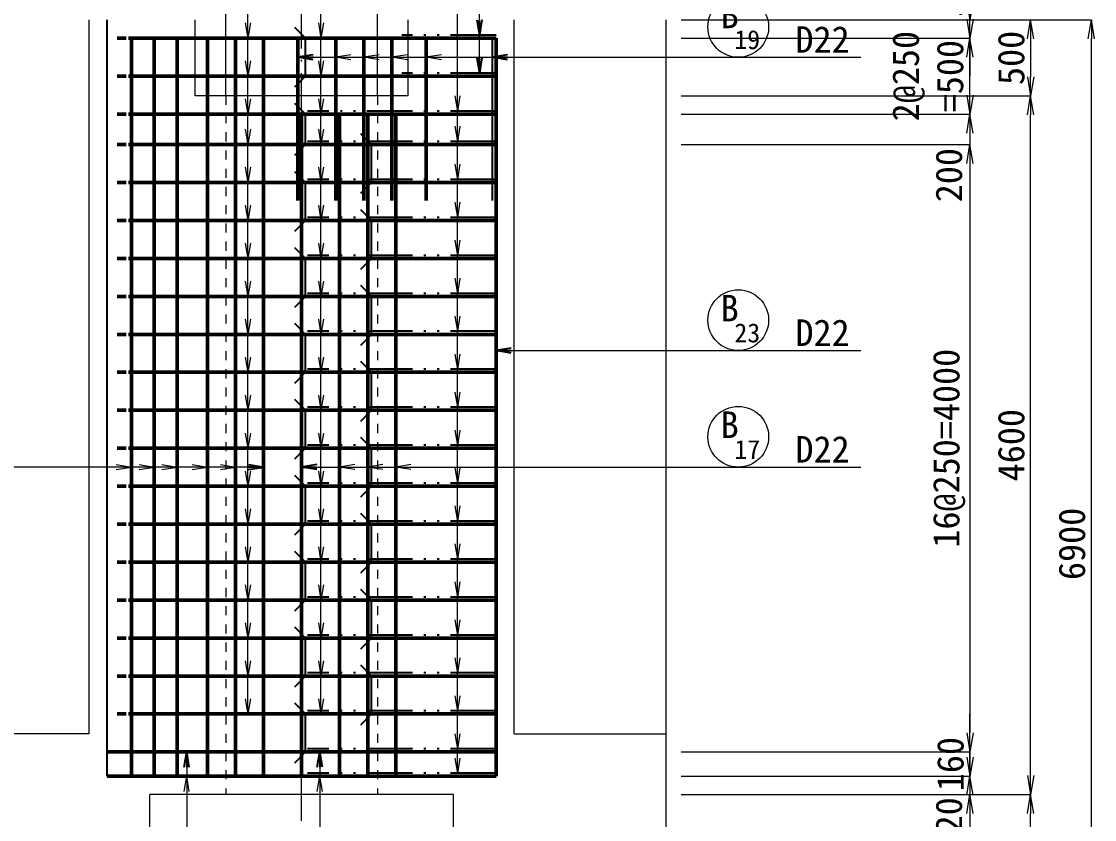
# Model space of a CAD drawing. Header units: millimetres. Extents: x 169470 to 758170, y -17820 to 11880.
# Drawn here: x 272408 to 279474, y -3291 to 1965 of the extents above; entities that cross this region are included whole.
import ezdxf
from ezdxf.enums import TextEntityAlignment as Align

# ---------------------------------------------------------------- set-up
doc = ezdxf.new("R2010")
doc.units = ezdxf.units.MM
doc.header["$LTSCALE"] = 50
doc.header["$PDSIZE"] = 300
for name, pattern in [('SXF_一点短鎖線', [9.25, 6, -1.5, 0.25, -1.5]), ('SXF_二点短鎖線', [11, 6, -1.5, 0.25, -1.5, 0.25, -1.5]), ('SXF_跳び破線', [12, 6, -6])]:
    doc.linetypes.add(name, pattern=pattern)
doc.layers.get('Defpoints').update_dxf_attribs({"color": 151})
for name, color, linetype, lineweight in [('D-BGD', 7, 'Continuous', 13), ('D-BMK', 2, 'SXF_一点短鎖線', 13), ('D-STR', 1, 'Continuous', 50), ('D-STR-DIM', 7, 'Continuous', 13), ('D-STR-HTXT', 7, 'Continuous', 13), ('D-STR-STR3', 4, 'Continuous', 25), ('D-STR-STR4', 6, 'SXF_二点短鎖線', 25), ('D-STR-TXT', 7, 'Continuous', 13)]:
    doc.layers.add(name, color=color, linetype=linetype, lineweight=lineweight)
doc.styles.add('MS ゴシック', font='MS Gothic.ttf')
doc.styles.add('YOKO_GOTHIC', font='MS Gothic.ttf')
doc.dimstyles.new('DIM-50', dxfattribs={"dimscale": 50, "dimtxt": 3.5, "dimasz": 2.5, "dimexe": 0, "dimexo": 2, "dimgap": 0.8, "dimtad": 1, "dimdec": 0, "dimzin": 1, "dimdsep": 46, "dimtxsty": 'MS ゴシック', "dimblk": 'OPEN', "dimcen": 0.1, "dimclrd": 256, "dimclre": 256, "dimclrt": 256, "dimaunit": 1, "dimadec": 3, "dimazin": 0, "dimtfac": 1, "dimtdec": 0, "dimtix": 1, "dimtmove": 2, "dimatfit": 3, "dimldrblk": 'OPEN', "dimfxl": 1, "dimlwd": -1, "dimlwe": -1, "dimarcsym": 2})
doc.dimstyles.new('S50', dxfattribs={"dimscale": 50, "dimtxt": 3.5, "dimasz": 2, "dimexe": 1, "dimexo": 1, "dimgap": 1, "dimtad": 1, "dimdec": 0, "dimzin": 1, "dimdsep": 46, "dimtxsty": 'YOKO_GOTHIC', "dimblk": 'OPEN', "dimcen": 0, "dimclrd": 256, "dimclre": 256, "dimclrt": 256, "dimaunit": 1, "dimadec": 3, "dimazin": 0, "dimtfac": 1, "dimtdec": 0, "dimtix": 1, "dimtmove": 2, "dimatfit": 3, "dimldrblk": 'OPEN', "dimfxl": 1, "dimlwd": -1, "dimlwe": -1, "dimarcsym": 0})

# ---------------------------------------------------------------- blocks, each defined once
blk = doc.blocks.new('_Open')
at = {"color": 0, "linetype": 'ByBlock', "lineweight": -2}
for p, q in [((-1, 0.167), (0, 0)), ((-1, -0.167), (0, 0)), ((0, 0), (-1, 0))]:
    blk.add_line(p, q, dxfattribs=at)
blk = doc.blocks.new('*D907')
at = {"layer": 'D-STR-DIM', "transparency": 16777216}
for p, q in [((276753, 1974.7), (279453, 1974.7)), ((279453, -4800.6), (279453, 1849.7)), ((276753, -4925.6), (279453, -4925.6))]:
    blk.add_line(p, q, dxfattribs=at)
at = {"layer": 'Defpoints', "color": 0, "transparency": 16777216}
for p in [(276653, 1974.7), (279453, 1974.7), (276653, -4925.6)]:
    blk.add_point(p, dxfattribs=at)
at = {"layer": 'D-STR-DIM', "transparency": 16777216, "xscale": 125, "yscale": 125, "zscale": 125}
for p, rotation in [((279453, 1974.7), 90), ((279453, -4925.6), 270)]:
    blk.add_blockref('_Open', p, dxfattribs=dict(at, rotation=rotation))
at = {"layer": 'D-STR-DIM', "transparency": 16777216, "insert": (279325.5, -1475.5), "char_height": 175, "attachment_point": 5, "rotation": 90, "style": 'MS ゴシック'}
blk.add_mtext('6900', dxfattribs=at)
blk = doc.blocks.new('*D909')
at = {"layer": 'D-STR-DIM', "transparency": 16777216}
for p, q in [((276753, -3125.6), (279053, -3125.6)), ((279053, -3900.6), (279053, -3250.6)), ((276753, -4025.6), (279053, -4025.6))]:
    blk.add_line(p, q, dxfattribs=at)
at = {"layer": 'Defpoints', "color": 0, "transparency": 16777216}
for p in [(276653, -3125.6), (279053, -3125.6), (276653, -4025.6)]:
    blk.add_point(p, dxfattribs=at)
at = {"layer": 'D-STR-DIM', "transparency": 16777216, "xscale": 125, "yscale": 125, "zscale": 125}
for p, rotation in [((279053, -3125.6), 90), ((279053, -4025.6), 270)]:
    blk.add_blockref('_Open', p, dxfattribs=dict(at, rotation=rotation))
at = {"layer": 'D-STR-DIM', "transparency": 16777216, "insert": (278925.5, -3575.6), "char_height": 175, "attachment_point": 5, "rotation": 90, "style": 'MS ゴシック'}
blk.add_mtext('900', dxfattribs=at)
blk = doc.blocks.new('*D910')
at = {"layer": 'D-STR-DIM', "transparency": 16777216}
for p, q in [((276753, 1474.7), (279053, 1474.7)), ((279053, -3000.6), (279053, 1349.7)), ((276753, -3125.6), (279053, -3125.6))]:
    blk.add_line(p, q, dxfattribs=at)
at = {"layer": 'Defpoints', "color": 0, "transparency": 16777216}
for p in [(276653, 1474.7), (279053, 1474.7), (276653, -3125.6)]:
    blk.add_point(p, dxfattribs=at)
at = {"layer": 'D-STR-DIM', "transparency": 16777216, "xscale": 125, "yscale": 125, "zscale": 125}
for p, rotation in [((279053, 1474.7), 90), ((279053, -3125.6), 270)]:
    blk.add_blockref('_Open', p, dxfattribs=dict(at, rotation=rotation))
at = {"layer": 'D-STR-DIM', "transparency": 16777216, "insert": (278925.5, -825.5), "char_height": 175, "attachment_point": 5, "rotation": 90, "style": 'MS ゴシック'}
blk.add_mtext('4600', dxfattribs=at)
blk = doc.blocks.new('*D911')
at = {"layer": 'D-STR-DIM', "transparency": 16777216}
for p, q in [((278653, 1479.7), (278653, 1604.7)), ((276753, 1354.7), (278653, 1354.7)), ((278653, 1354.7), (278653, 1154.7)), ((276753, 1154.7), (278653, 1154.7)), ((278653, 1029.7), (278653, 904.7))]:
    blk.add_line(p, q, dxfattribs=at)
at = {"layer": 'Defpoints', "color": 0, "transparency": 16777216}
for p in [(276653, 1354.7), (276653, 1154.7), (278653, 1154.7)]:
    blk.add_point(p, dxfattribs=at)
at = {"layer": 'D-STR-DIM', "transparency": 16777216, "xscale": 125, "yscale": 125, "zscale": 125}
for p, rotation in [((278653, 1354.7), 270), ((278653, 1154.7), 90)]:
    blk.add_blockref('_Open', p, dxfattribs=dict(at, rotation=rotation))
at = {"layer": 'D-STR-DIM', "transparency": 16777216, "insert": (278515.5, 952.7), "char_height": 175, "attachment_point": 5, "rotation": 90, "style": 'MS ゴシック'}
blk.add_mtext('200', dxfattribs=at)
blk = doc.blocks.new('*D912')
at = {"layer": 'D-STR-DIM', "transparency": 16777216}
for p, q in [((276753, 1154.7), (278653, 1154.7)), ((278653, 1029.7), (278653, -2720.6)), ((276753, -2845.6), (278653, -2845.6))]:
    blk.add_line(p, q, dxfattribs=at)
at = {"layer": 'Defpoints', "color": 0, "transparency": 16777216}
for p in [(276653, 1154.7), (276653, -2845.6), (278653, -2845.6)]:
    blk.add_point(p, dxfattribs=at)
at = {"layer": 'D-STR-DIM', "transparency": 16777216, "xscale": 125, "yscale": 125, "zscale": 125}
for p, rotation in [((278653, 1154.7), 90), ((278653, -2845.6), 270)]:
    blk.add_blockref('_Open', p, dxfattribs=dict(at, rotation=rotation))
at = {"layer": 'D-STR-DIM', "transparency": 16777216, "insert": (278516.1, -845.5), "char_height": 175, "attachment_point": 5, "rotation": 90, "style": 'MS ゴシック'}
blk.add_mtext('16@250=4000', dxfattribs=at)
blk = doc.blocks.new('*D913')
at = {"layer": 'D-STR-DIM', "transparency": 16777216}
for p, q in [((278653, -2720.6), (278653, -2595.6)), ((276753, -2845.6), (278653, -2845.6)), ((278653, -2845.6), (278653, -3005.6)), ((276753, -3005.6), (278653, -3005.6)), ((278653, -3130.6), (278653, -3255.6))]:
    blk.add_line(p, q, dxfattribs=at)
at = {"layer": 'Defpoints', "color": 0, "transparency": 16777216}
for p in [(276653, -2845.6), (276653, -3005.6), (278653, -3005.6)]:
    blk.add_point(p, dxfattribs=at)
at = {"layer": 'D-STR-DIM', "transparency": 16777216, "xscale": 125, "yscale": 125, "zscale": 125}
for p, rotation in [((278653, -2845.6), 270), ((278653, -3005.6), 90)]:
    blk.add_blockref('_Open', p, dxfattribs=dict(at, rotation=rotation))
at = {"layer": 'D-STR-DIM', "transparency": 16777216, "insert": (278525.5, -2925.6), "char_height": 175, "attachment_point": 5, "rotation": 90, "style": 'MS ゴシック'}
blk.add_mtext('160', dxfattribs=at)
blk = doc.blocks.new('*D914')
at = {"layer": 'D-STR-DIM', "transparency": 16777216}
for p, q in [((278653, 2099.7), (278653, 2224.7)), ((276753, 1974.7), (278653, 1974.7)), ((278653, 1854.7), (278653, 1974.7)), ((276753, 1854.7), (278653, 1854.7)), ((278653, 1729.7), (278653, 1604.7))]:
    blk.add_line(p, q, dxfattribs=at)
at = {"layer": 'Defpoints', "color": 0, "transparency": 16777216}
for p in [(276653, 1974.7), (278653, 1974.7), (276653, 1854.7)]:
    blk.add_point(p, dxfattribs=at)
at = {"layer": 'D-STR-DIM', "transparency": 16777216, "xscale": 125, "yscale": 125, "zscale": 125}
for p, rotation in [((278653, 1974.7), 270), ((278653, 1854.7), 90)]:
    blk.add_blockref('_Open', p, dxfattribs=dict(at, rotation=rotation))
at = {"layer": 'D-STR-DIM', "transparency": 16777216, "insert": (278515.5, 2170.6), "char_height": 175, "attachment_point": 5, "rotation": 90, "style": 'MS ゴシック'}
blk.add_mtext('120', dxfattribs=at)
blk = doc.blocks.new('*D915')
at = {"layer": 'D-STR-DIM', "transparency": 16777216}
for p, q in [((276753, 1974.7), (279053, 1974.7)), ((279053, 1849.7), (279053, 1599.7)), ((276753, 1474.7), (279053, 1474.7))]:
    blk.add_line(p, q, dxfattribs=at)
at = {"layer": 'Defpoints', "color": 0, "transparency": 16777216}
for p in [(276653, 1974.7), (276653, 1474.7), (279053, 1474.7)]:
    blk.add_point(p, dxfattribs=at)
at = {"layer": 'D-STR-DIM', "transparency": 16777216, "xscale": 125, "yscale": 125, "zscale": 125}
for p, rotation in [((279053, 1974.7), 90), ((279053, 1474.7), 270)]:
    blk.add_blockref('_Open', p, dxfattribs=dict(at, rotation=rotation))
at = {"layer": 'D-STR-DIM', "transparency": 16777216, "insert": (278925.5, 1724.7), "char_height": 175, "attachment_point": 5, "rotation": 90, "style": 'MS ゴシック'}
blk.add_mtext('500', dxfattribs=at)
blk = doc.blocks.new('*D1083')
at = {"layer": 'D-STR-DIM', "transparency": 16777216}
for p, q in [((278653, -2880.6), (278653, -2755.6)), ((276753, -3005.6), (278653, -3005.6)), ((278653, -3005.6), (278653, -3125.6)), ((276753, -3125.6), (278653, -3125.6)), ((278653, -3250.6), (278653, -3375.6))]:
    blk.add_line(p, q, dxfattribs=at)
at = {"layer": 'Defpoints', "color": 0, "transparency": 16777216}
for p in [(276653, -3005.6), (276653, -3125.6), (278653, -3125.6)]:
    blk.add_point(p, dxfattribs=at)
at = {"layer": 'D-STR-DIM', "transparency": 16777216, "xscale": 125, "yscale": 125, "zscale": 125}
for p, rotation in [((278653, -3005.6), 270), ((278653, -3125.6), 90)]:
    blk.add_blockref('_Open', p, dxfattribs=dict(at, rotation=rotation))
at = {"layer": 'D-STR-DIM', "transparency": 16777216, "insert": (278515.5, -3322.3), "char_height": 175, "attachment_point": 5, "rotation": 90, "style": 'MS ゴシック'}
blk.add_mtext('120', dxfattribs=at)
blk = doc.blocks.new('*D1303')
at = {"layer": 'D-STR-DIM', "transparency": 16777216}
for p, q in [((278653, 1979.7), (278653, 2104.7)), ((276753, 1854.7), (278653, 1854.7)), ((278653, 1354.7), (278653, 1854.7)), ((276753, 1354.7), (278653, 1354.7)), ((278653, 1229.7), (278653, 1104.7))]:
    blk.add_line(p, q, dxfattribs=at)
at = {"layer": 'Defpoints', "color": 0, "transparency": 16777216}
for p in [(276653, 1854.7), (278653, 1854.7), (276653, 1354.7)]:
    blk.add_point(p, dxfattribs=at)
at = {"layer": 'D-STR-DIM', "transparency": 16777216, "xscale": 125, "yscale": 125, "zscale": 125}
for p, rotation in [((278653, 1854.7), 270), ((278653, 1354.7), 90)]:
    blk.add_blockref('_Open', p, dxfattribs=dict(at, rotation=rotation))
at = {"layer": 'D-STR-DIM', "transparency": 16777216, "insert": (278377.4, 1604.7), "char_height": 175, "attachment_point": 5, "rotation": 90, "style": 'MS ゴシック'}
blk.add_mtext('2@250\\P=500', dxfattribs=at)

msp = doc.modelspace()

# ---------------------------------------------------------------- linework, layer by layer
at = {"layer": 'D-BGD'}
for p, q in [((273752.96, 1474.68), (273752.96, 2987.2)), ((274752.96, 1474.68), (274752.96, 2987.2)), ((272852.96, 1974.68), (272852.96, -2725.61)), ((273552.96, 1474.68), (273552.96, 1974.68)), ((274952.96, 1974.68), (274952.96, 1474.68)), ((274952.96, 1974.68), (274952.96, 1474.68)), ((275652.96, -2725.61), (275652.96, 1974.68)), ((276652.96, -4925.61), (276652.96, 1974.68)), ((274252.96, 1474.68), (273552.96, 1474.68)), ((274952.96, 1474.68), (274252.96, 1474.68)), ((274952.96, 1474.68), (274252.96, 1474.68)), ((272852.96, -2725.61), (271852.96, -2725.61)), ((275652.96, -2725.61), (276652.96, -2725.61)), ((273252.96, -4025.61), (273252.96, -3125.61)), ((275252.96, -3125.61), (273252.96, -3125.61)), ((275252.96, -4025.61), (275252.96, -3125.61))]:
    msp.add_line(p, q, dxfattribs=at)
at = {"layer": 'D-BGD', "linetype": 'SXF_跳び破線', "ltscale": 0.2}
for p, q in [((273752.96, 1474.68), (273752.96, -3125.61)), ((274752.96, 1474.68), (274752.96, -3125.61))]:
    msp.add_line(p, q, dxfattribs=at)
at = {"layer": 'D-BMK'}
msp.add_line((274252.96, -5149.84), (274252.96, 3386.4), dxfattribs=at)
at = {"layer": 'D-STR', "linetype": 'SXF_跳び破線', "ltscale": 0.2}
for p, q in [((273097.96, 1854.68), (272972.97, 1854.68)), ((273097.96, 1604.68), (272972.97, 1604.68)), ((273097.96, 1354.68), (272972.97, 1354.68)), ((273097.96, 1154.39), (272972.97, 1154.39)), ((273097.96, 904.39), (272972.97, 904.39)), ((273097.96, 654.39), (272972.97, 654.39)), ((273097.96, 404.39), (272972.97, 404.39)), ((273097.96, 154.39), (272972.97, 154.39)), ((273097.96, -95.61), (272972.97, -95.61)), ((273097.96, -345.61), (272972.97, -345.61)), ((273097.96, -595.61), (272972.97, -595.61)), ((273097.96, -845.61), (272972.97, -845.61)), ((273097.96, -1095.61), (272972.97, -1095.61)), ((273097.96, -1345.61), (272972.97, -1345.61)), ((273097.96, -1595.61), (272972.97, -1595.61)), ((273097.96, -1845.61), (272972.97, -1845.61)), ((273097.96, -2095.61), (272972.97, -2095.61)), ((273097.96, -2345.61), (272972.97, -2345.61)), ((273097.96, -2595.61), (272972.97, -2595.61))]:
    msp.add_line(p, q, dxfattribs=at)
at = {"layer": 'D-STR'}
for p, q in [((275532.96, 1854.68), (273112.96, 1854.68)), ((273132.96, 1854.68), (273132.96, -3005.61)), ((273282.96, 1854.68), (273282.96, -3005.61)), ((273432.96, 1854.68), (273432.96, -3005.61)), ((273632.96, 1854.68), (273632.96, -3005.61)), ((273817.96, 1854.68), (273817.96, -3005.61)), ((274002.96, 1854.68), (274002.96, -3005.61)), ((274227.96, 1854.68), (274227.96, 784.68)), ((274477.96, 1854.68), (274477.96, 784.68)), ((274662.96, 1854.68), (274662.96, 784.68)), ((274847.96, 1854.68), (274847.96, 784.68)), ((275072.96, 1854.68), (275072.96, 784.68)), ((275532.96, -3005.61), (275532.96, 1854.68)), ((275532.96, 1604.68), (273112.96, 1604.68)), ((275532.96, 1354.68), (273112.96, 1354.68)), ((274252.96, 1354.68), (274252.96, -3005.61)), ((274502.96, -3005.61), (274502.96, 1354.68)), ((274687.96, -3005.61), (274687.96, 1354.68)), ((274872.96, -3005.61), (274872.96, 1354.68)), ((275532.96, 1154.39), (273112.96, 1154.39)), ((275532.96, 904.39), (273112.96, 904.39)), ((275532.96, 654.39), (273112.96, 654.39)), ((275532.96, 404.39), (273112.96, 404.39)), ((275532.96, 154.39), (273112.96, 154.39)), ((275532.96, -95.61), (273112.96, -95.61)), ((275532.96, -345.61), (273112.96, -345.61)), ((275532.96, -595.61), (273112.96, -595.61)), ((275532.96, -845.61), (273112.96, -845.61)), ((275532.96, -1095.61), (273112.96, -1095.61)), ((275532.96, -1345.61), (273112.96, -1345.61)), ((275532.96, -1595.61), (273112.96, -1595.61)), ((275532.96, -1845.61), (273112.96, -1845.61)), ((275532.96, -2095.61), (273112.96, -2095.61)), ((275532.96, -2345.61), (273112.96, -2345.61)), ((275532.96, -2595.61), (273112.96, -2595.61)), ((275532.96, -2845.61), (272972.97, -2845.61)), ((275532.96, -3005.61), (272972.97, -3005.61))]:
    msp.add_line(p, q, dxfattribs=at)
at = {"layer": 'D-STR-HTXT'}
for p, q in [((273898.97, -2595.61), (273898.97, 3332.01)), ((274379.84, -2595.61), (274379.84, 3332.01)), ((275278.87, -2985.61), (275278.87, 2863.36)), ((276927.96, 1728.65), (277934.53, 1728.65)), ((276927.96, -202.3), (277934.53, -202.3)), ((276927.96, -970.01), (277934.53, -970.01))]:
    msp.add_line(p, q, dxfattribs=at)
at = {"layer": 'D-STR-HTXT', "color": 4}
for centre in [(277127.96, 1928.65), (277127.96, -2.3), (277127.96, -770.01)]:
    msp.add_circle(centre, 200, dxfattribs=at)
at = {"layer": 'D-STR-STR3'}
for points in [[(274207.25, 1533.97), (274277.96, 1604.68), (274277.96, 1854.68), (274207.25, 1925.39)], [(274207.25, 1083.68), (274277.96, 1154.39), (274277.96, 1354.68), (274207.25, 1425.39)], [(274642.25, 833.68), (274712.96, 904.39), (274712.96, 1154.39), (274642.25, 1225.1)], [(274207.25, 583.68), (274277.96, 654.39), (274277.96, 904.39), (274207.25, 975.1)], [(274642.25, 333.68), (274712.96, 404.39), (274712.96, 654.39), (274642.25, 725.1)], [(274207.25, 83.68), (274277.96, 154.39), (274277.96, 404.39), (274207.25, 475.1)], [(274642.25, -166.32), (274712.96, -95.61), (274712.96, 154.39), (274642.25, 225.1)], [(274207.25, -416.32), (274277.96, -345.61), (274277.96, -95.61), (274207.25, -24.9)], [(274642.25, -666.32), (274712.96, -595.61), (274712.96, -345.61), (274642.25, -274.9)], [(274207.25, -916.32), (274277.96, -845.61), (274277.96, -595.61), (274207.25, -524.9)], [(274642.25, -1166.32), (274712.96, -1095.61), (274712.96, -845.61), (274642.25, -774.9)], [(274207.25, -1416.32), (274277.96, -1345.61), (274277.96, -1095.61), (274207.25, -1024.9)], [(274642.25, -1666.32), (274712.96, -1595.61), (274712.96, -1345.61), (274642.25, -1274.9)], [(274207.25, -1916.32), (274277.96, -1845.61), (274277.96, -1595.61), (274207.25, -1524.9)], [(274642.25, -2166.32), (274712.96, -2095.61), (274712.96, -1845.61), (274642.25, -1774.9)], [(274207.25, -2416.32), (274277.96, -2345.61), (274277.96, -2095.61), (274207.25, -2024.9)], [(274642.25, -2666.32), (274712.96, -2595.61), (274712.96, -2345.61), (274642.25, -2274.9)], [(274207.25, -2916.32), (274277.96, -2845.61), (274277.96, -2595.61), (274207.25, -2524.9)]]:
    msp.add_lwpolyline(points, dxfattribs=at)
at = {"layer": 'D-STR-STR4'}
for p, q in [((275532.96, 1874.68), (274912.67, 1874.68)), ((275532.96, 1624.68), (274912.67, 1624.68)), ((275532.96, 1374.68), (274292.67, 1374.68)), ((275532.96, 1174.39), (274292.67, 1174.39)), ((275532.96, 924.39), (274292.67, 924.39)), ((275532.96, 674.39), (274292.67, 674.39)), ((275532.96, 424.39), (274292.67, 424.39)), ((275532.96, 174.39), (274292.67, 174.39)), ((275532.96, -75.61), (274292.67, -75.61)), ((275532.96, -325.61), (274292.67, -325.61)), ((275532.96, -575.61), (274292.67, -575.61)), ((275532.96, -825.61), (274292.67, -825.61)), ((275532.96, -1075.61), (274292.67, -1075.61)), ((275532.96, -1325.61), (274292.67, -1325.61)), ((275532.96, -1575.61), (274292.67, -1575.61)), ((275532.96, -1825.61), (274292.67, -1825.61)), ((275532.96, -2075.61), (274292.67, -2075.61)), ((275532.96, -2325.61), (274292.67, -2325.61)), ((275532.96, -2575.61), (274292.67, -2575.61)), ((275532.96, -2825.61), (274292.67, -2825.61)), ((275532.96, -2985.61), (274292.67, -2985.61))]:
    msp.add_line(p, q, dxfattribs=at)
at = {"layer": 'Defpoints'}
for p, q in [((272972.97, -3005.61), (272972.97, 1974.68)), ((275507.96, 1854.68), (275507.96, 784.68))]:
    msp.add_line(p, q, dxfattribs=at)

# ---------------------------------------------------------------- block references
at = {"layer": 'D-STR-HTXT', "yscale": 100, "zscale": 100}
for p, xscale, rotation in [((273898.97, 1854.68), 100, 270), ((274379.84, 1854.68), 100, 270), ((273898.97, 1604.68), 100, 270), ((274379.84, 1604.68), 100, 270), ((274477.96, 1728.65), 100, 180), ((274662.96, 1728.65), 100, 180), ((274847.96, 1728.65), 100, 180), ((275072.96, 1728.65), 100, 180), ((273898.97, 1354.68), 100, 270), ((274379.84, 1354.68), 100, 270), ((275278.87, 1374.68), 100, 270), ((275278.87, 1174.39), 100, 270), ((273898.97, 1154.39), 100, 270), ((274379.84, 1154.39), 100, 270), ((273898.97, 904.39), 100, 270), ((274379.84, 904.39), 100, 270), ((275278.87, 924.39), 100, 270), ((273898.97, 654.39), 100, 270), ((274379.84, 654.39), 100, 270), ((275278.87, 674.39), 100, 270), ((273898.97, 404.39), 100, 270), ((274379.84, 404.39), 100, 270), ((275278.87, 424.39), 100, 270), ((273898.97, 154.39), 100, 270), ((274379.84, 154.39), 100, 270), ((275278.87, 174.39), 100, 270), ((273898.97, -95.61), 100, 270), ((274379.84, -95.61), 100, 270), ((275278.87, -75.61), 100, 270), ((273898.97, -345.61), 100, 270), ((274379.84, -345.61), 100, 270), ((275278.87, -325.61), 100, 270), ((275278.87, -575.61), 100, 270), ((273898.97, -595.61), 100, 270), ((274379.84, -595.61), 100, 270), ((273898.97, -845.61), 100, 270), ((274379.84, -845.61), 100, 270), ((275278.87, -825.61), 100, 270), ((273132.96, -969.97), -100, 180), ((273282.96, -969.97), -100, 180), ((273432.96, -969.97), -100, 180), ((273632.96, -969.97), -100, 180), ((273817.96, -969.97), -100, 180), ((274502.96, -970.01), 100, 180), ((274687.96, -970.01), 100, 180), ((274872.96, -970.01), 100, 180), ((275278.87, -1075.61), 100, 270), ((273898.97, -1095.61), 100, 270), ((274379.84, -1095.61), 100, 270), ((273898.97, -1345.61), 100, 270), ((274379.84, -1345.61), 100, 270), ((275278.87, -1325.61), 100, 270), ((275278.87, -1575.61), 100, 270), ((273898.97, -1595.61), 100, 270), ((274379.84, -1595.61), 100, 270), ((273898.97, -1845.61), 100, 270), ((274379.84, -1845.61), 100, 270), ((275278.87, -1825.61), 100, 270), ((275278.87, -2075.61), 100, 270), ((273898.97, -2095.61), 100, 270), ((274379.84, -2095.61), 100, 270), ((273898.97, -2345.61), 100, 270), ((274379.84, -2345.61), 100, 270), ((275278.87, -2325.61), 100, 270), ((273898.97, -2595.61), 100, 270), ((274379.84, -2595.61), 100, 270), ((275278.87, -2575.61), 100, 270), ((275278.87, -2825.61), 100, 270), ((275278.87, -2985.61), 100, 270), ((273496.84, -3005.61), 100, 89.99999999999999), ((274372.66, -3005.61), 100, 89.99999999999999)]:
    msp.add_blockref('_Open', p, dxfattribs=dict(at, xscale=xscale, rotation=rotation))
at = {"layer": 'Defpoints', "xscale": 100, "yscale": 100, "zscale": 100, "rotation": 180}
msp.add_blockref('_Open', (275507.96, 1728.65), dxfattribs=at)

# ---------------------------------------------------------------- texts
at = {"layer": 'D-STR-TXT', "color": 4, "style": 'YOKO_GOTHIC'}
for s, height, p in [('B', 175, (277071.69, 1920.34)), ('19', 125, (277187.35, 1782.53)), ('B', 175, (277071.69, -10.61)), ('23', 125, (277187.35, -148.42)), ('B', 175, (277071.69, -778.33)), ('17', 125, (277187.35, -916.13))]:
    msp.add_text(s, height=height, dxfattribs=at).set_placement(p, align=Align.CENTER)
at = {"layer": 'D-STR-TXT', "style": 'YOKO_GOTHIC'}
for p in [(277504.48, 1758.65), (277504.48, -172.3), (277504.48, -940.01)]:
    msp.add_text('D22', height=175, dxfattribs=at).set_placement(p)

# ---------------------------------------------------------------- dimensions: what is measured, and where the dimension line sits
at = {"layer": 'D-STR-DIM'}
for base, p1, p2, picture, middle in [((278652.96, 1974.68), (276652.96, 1854.68), (276652.96, 1974.68), '*D914', (278515.46, 2170.6)), ((278652.96, 1154.68), (276652.96, 1354.68), (276652.96, 1154.68), '*D911', (278515.46, 952.71)), ((278652.96, -3125.61), (276652.96, -3005.61), (276652.96, -3125.61), '*D1083', (278515.46, -3322.29))]:
    dim = msp.add_linear_dim(base=base, p1=p1, p2=p2, angle=90, dimstyle='DIM-50', dxfattribs=at)
    dim.commit()
    dim.dimension.update_dxf_attribs({"geometry": picture, "text_midpoint": middle, "dimtype": 160})
for base, p1, p2, text, picture, middle in [((278652.96, 1854.68), (276652.96, 1354.68), (276652.96, 1854.68), '2@250\\P=<>', '*D1303', (278377.41, 1604.68)), ((278652.96, -2845.61), (276652.96, 1154.68), (276652.96, -2845.61), '16@250=<>', '*D912', (278516.14, -845.46))]:
    dim = msp.add_linear_dim(base=base, p1=p1, p2=p2, angle=90, text=text, dimstyle='DIM-50', dxfattribs=at)
    dim.commit()
    dim.dimension.update_dxf_attribs({"geometry": picture, "text_midpoint": middle})
for base, p1, p2, picture, middle in [((279452.96, 1974.68), (276652.96, -4925.61), (276652.96, 1974.68), '*D907', (279325.46, -1475.46)), ((279052.96, 1474.68), (276652.96, 1974.68), (276652.96, 1474.68), '*D915', (278925.46, 1724.68)), ((279052.96, 1474.68), (276652.96, -3125.61), (276652.96, 1474.68), '*D910', (278925.46, -825.46)), ((278652.96, -3005.61), (276652.96, -2845.61), (276652.96, -3005.61), '*D913', (278525.46, -2925.61)), ((279052.96, -3125.61), (276652.96, -4025.61), (276652.96, -3125.61), '*D909', (278925.46, -3575.61))]:
    dim = msp.add_linear_dim(base=base, p1=p1, p2=p2, angle=90, dimstyle='DIM-50', dxfattribs=at)
    dim.commit()
    dim.dimension.update_dxf_attribs({"geometry": picture, "text_midpoint": middle})

# ---------------------------------------------------------------- leaders
at = {"layer": 'D-STR-HTXT'}
for points in [[(275423.6, 1624.68), (275423.6, 2286.3), (276605.82, 2286.3)], [(275423.6, 1874.68), (275423.6, 2286.3)], [(274227.96, 1728.65), (276927.96, 1728.65)], [(275532.96, -202.3), (276927.96, -202.3)], [(274002.96, -969.97), (271327.96, -969.97)], [(274252.96, -970.01), (276927.96, -970.01)], [(273496.84, -2845.61), (273496.84, -5691.12)], [(274372.66, -2845.61), (274372.66, -5691.12)]]:
    msp.add_leader(points, dimstyle='S50', dxfattribs=at)

doc.saveas('drawing.dxf')
